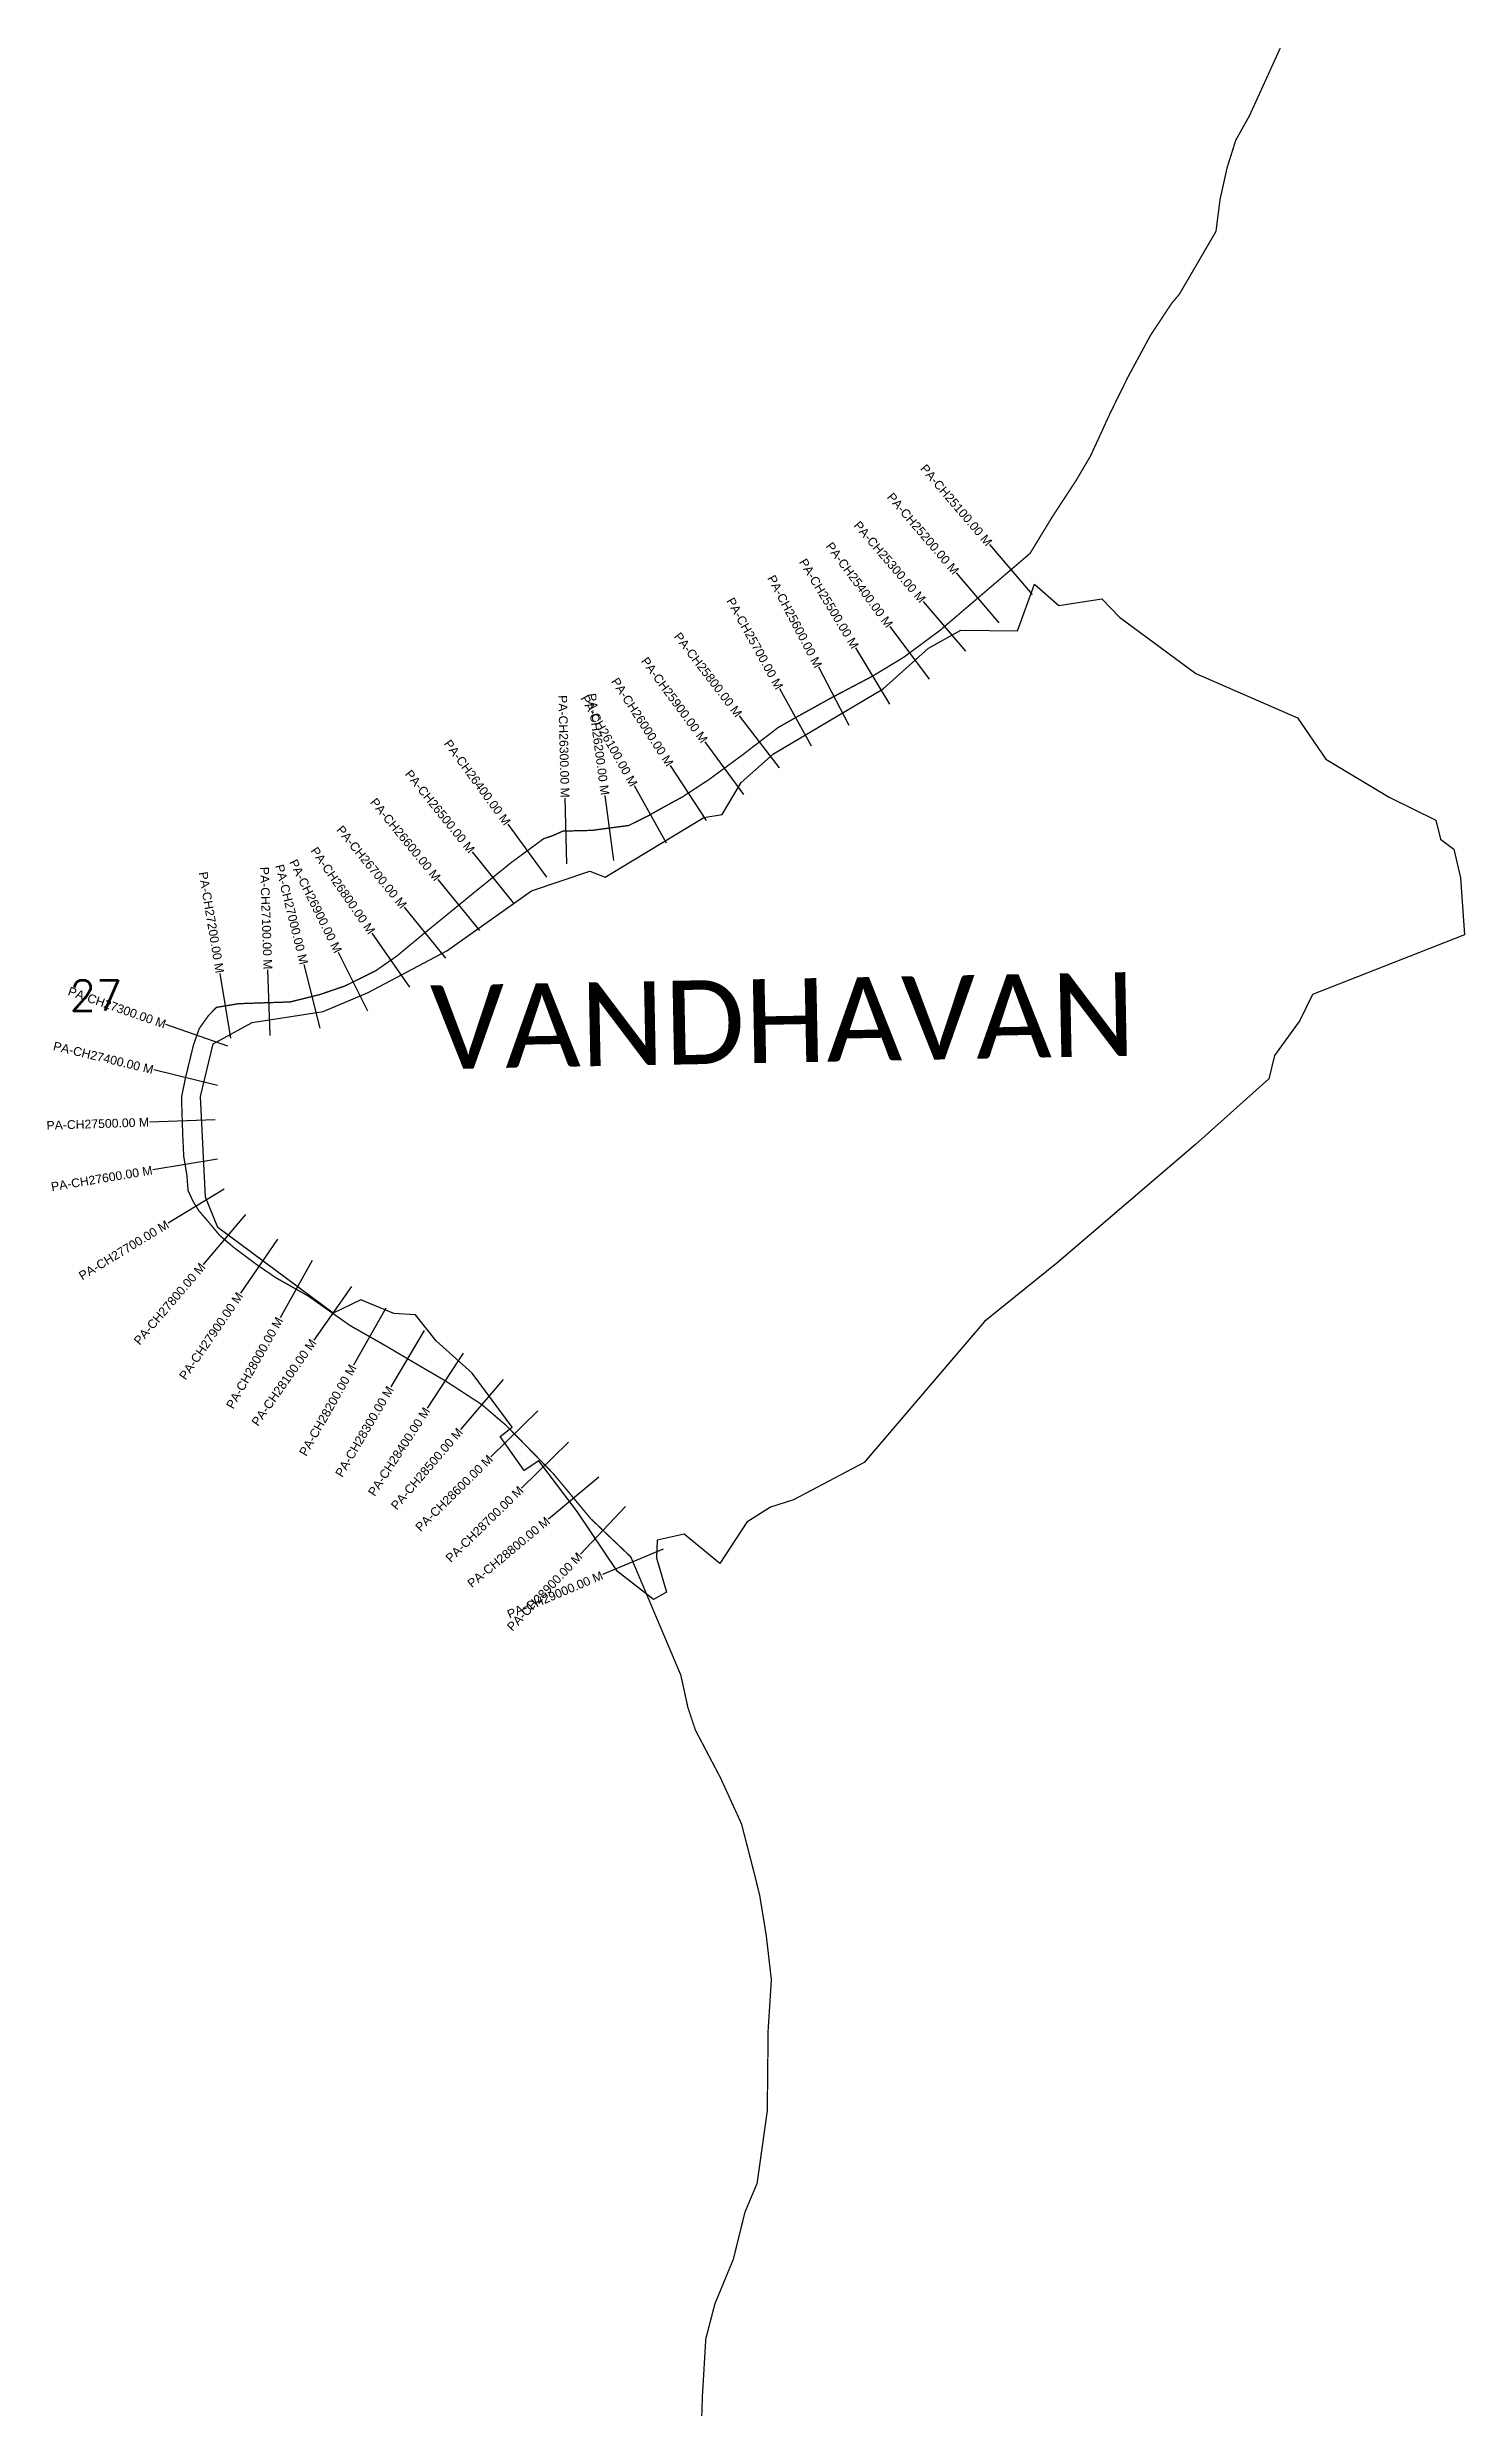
# Model space of a CAD drawing. Header units: metres. Extents: x 255193 to 258432, y 2202732 to 2208145.
import ezdxf
from ezdxf.enums import TextEntityAlignment as Align

# ---------------------------------------------------------------- set-up
doc = ezdxf.new("R2010")
doc.units = ezdxf.units.M
for name, color, linetype in [('CS', 134, 'Continuous'), ('CSMark', 6, 'Continuous'), ('NATURALLY PROTECTED', 3, 'Continuous'), ('village', 3, 'Continuous'), ('VILLAGE NAME', 250, 'Continuous')]:
    doc.layers.add(name, color=color, linetype=linetype)
doc.styles.add('DynamicDimensions', font='arial.ttf')
doc.styles.get("Standard").update_dxf_attribs({"font": 'simplex.shx'})

msp = doc.modelspace()

# ---------------------------------------------------------------- linework, layer by layer
at = {"color": 6, "flags": 128}
msp.add_lwpolyline([(258050.4, 2206612.7), (258114.8, 2206518.3)], dxfattribs=at)
at = {"layer": 'CS'}
for p, q in [((257444.5, 2206894.7), (257347.1, 2207008.8)), ((257368.4, 2206829.8), (257271, 2206943.9)), ((257292.4, 2206764.9), (257195, 2206878.9)), ((257208.7, 2206701.3), (257119.3, 2206821.7)), ((257118.1, 2206644.3), (257040.5, 2206772.6)), ((257025.7, 2206595.5), (256956, 2206728.3)), ((256939.6, 2206548), (256867, 2206679.2)), ((256866, 2206498.5), (256774.8, 2206617.5)), ((256784.9, 2206437.6), (256696, 2206558.4)), ((256699, 2206378.4), (256617.2, 2206504.2)), ((256607.9, 2206326.5), (256534.5, 2206457.4)), ((256379.7, 2206279.3), (256376.1, 2206429.3)), ((256487.4, 2206286.7), (256467.6, 2206435.4)), ((256334.6, 2206249.2), (256245.6, 2206370)), ((256258.1, 2206190), (256164, 2206306.8)), ((256181, 2206127.3), (256086, 2206243.4)), ((256103.4, 2206064), (256008.6, 2206180.2)), ((256020.9, 2205997.8), (255935.4, 2206121)), ((255925, 2205942.4), (255858.4, 2206076.8)), ((255612.1, 2205880.8), (255587.3, 2206028.8)), ((255701.8, 2205887.2), (255696.8, 2206037.1)), ((255815.8, 2205903.5), (255779.6, 2206049)), ((255605.1, 2205862.7), (255463.4, 2205912.1)), ((255581.4, 2205773.2), (255435.6, 2205808.5)), ((255575.9, 2205694.3), (255426, 2205689.4)), ((255581.4, 2205604.4), (255433.5, 2205579.9)), ((255596.6, 2205536), (255468.4, 2205458.1)), ((255645.8, 2205478.3), (255548.6, 2205364.1)), ((255718.7, 2205421.9), (255633.8, 2205298.3)), ((255798.1, 2205372.9), (255724.4, 2205242.2)), ((255887.8, 2205313.9), (255801.5, 2205191.2)), ((255966.1, 2205264.3), (255892, 2205133.9)), ((256053.6, 2205213.5), (255977.4, 2205084.3)), ((256142.7, 2205161.3), (256060.9, 2205035.5)), ((256234.4, 2205100.9), (256136.9, 2204986.9)), ((256313.5, 2205029.7), (256206.5, 2204924.5)), ((256383.7, 2204958.1), (256276.3, 2204853.3)), ((256453.2, 2204878.2), (256337.8, 2204782.3)), ((256514.4, 2204810.7), (256411, 2204702.1)), ((256600.1, 2204713.8), (256461.9, 2204655.4))]:
    msp.add_line(p, q, dxfattribs=at)
at = {"layer": 'NATURALLY PROTECTED', "const_width": 3, "flags": 128}
msp.add_lwpolyline([(258010.8, 2208143.1), (257940.2, 2207988.2), (257909, 2207932.4), (257889.4, 2207870.3), (257873.1, 2207797), (257863.8, 2207724.2), (257780.2, 2207580.8), (257762.2, 2207559.5), (257713.9, 2207486.3), (257662.1, 2207390.5), (257623.3, 2207311.7), (257577.2, 2207211.5), (257545, 2207156.6), (257489.7, 2207072.1), (257438.7, 2206988.4), (257367.4, 2206927.5), (257233.6, 2206813.2), (257150.6, 2206751.6), (257078.3, 2206707.8), (256986.9, 2206659.8), (256900.1, 2206611.8), (256862.9, 2206590.6), (256781.1, 2206527.8), (256704, 2206471.2), (256644.2, 2206432.2), (256597.1, 2206406.5), (256567.6, 2206389.9), (256521.4, 2206366.9), (256437.3, 2206355.7), (256371.1, 2206354.1), (256349, 2206344.2), (256326.8, 2206336.6), (256253.1, 2206282.3), (256175.1, 2206219.4), (256116, 2206171.1), (256044, 2206112.3), (255990.9, 2206068.2), (255943, 2206035), (255873, 2206000.3), (255815.3, 2205980.6), (255747.4, 2205963.8), (255629.6, 2205959.8), (255579.1, 2205951.4), (255561, 2205932.8), (255539.6, 2205902.7), (255526.4, 2205864.9), (255508.1, 2205789.4), (255499.2, 2205746), (255502, 2205659.8), (255504.3, 2205611.3), (255511.6, 2205567), (255514.2, 2205533), (255525.5, 2205508.5), (255538.5, 2205487.1), (255555, 2205468.1), (255586.5, 2205430.4), (255617.8, 2205403.7), (255670.1, 2205364.4), (255714.5, 2205333.9), (255787.7, 2205292.6), (255884.9, 2205224.2), (255963.2, 2205179.7), (256051, 2205128), (256101.5, 2205098.6), (256185.5, 2205044), (256240.9, 2204996.6), (256297, 2204939.5), (256348.6, 2204886.6), (256434.9, 2204782.9), (256526.2, 2204695.9), (256640.5, 2204425.9), (256656.8, 2204351.5), (256673.9, 2204300.1), (256731.3, 2204191), (256779.3, 2204085.9), (256808.8, 2203971.4), (256821, 2203921.8), (256835.8, 2203831.2), (256847.5, 2203729.9), (256840.1, 2203614.3), (256838.2, 2203430.3), (256814.9, 2203264.6), (256787.2, 2203199), (256760.7, 2203091.6), (256718.4, 2202989.3), (256697.6, 2202909.2), (256689.8, 2202777.5), (256688.4, 2202733.2)], dxfattribs=at)
at = {"layer": 'village', "color": 6}
for points in [[(256255, 2204992.4, 0), (256163.5, 2205115.6, 0), (256081.2, 2205189.4, 0), (256034.4, 2205248.8, 0), (255984.5, 2205251.9, 0), (255909.5, 2205283.2, 0), (255845.9, 2205252.4, 0), (255582.4, 2205448.7, 0), (255554.1, 2205517.6, 0), (255542.7, 2205747.7, 0), (255571.5, 2205867.7, 0), (255660.8, 2205917.1, 0), (255823.2, 2205941.6, 0), (255925.9, 2205985.6, 0), (256106, 2206080.2, 0), (256299.6, 2206217.3, 0), (256432.5, 2206262.4, 0), (256468, 2206248.7, 0), (256693.2, 2206385.5, 0), (256735.4, 2206392.1, 0), (256778.6, 2206465.1, 0), (256852.1, 2206530.8, 0), (257103, 2206678.9, 0), (257206.6, 2206772.3, 0), (257280.5, 2206813.1, 0), (257410.3, 2206811.6, 0), (257449.3, 2206918.1, 0), (257504.9, 2206869.4, 0), (257602.7, 2206884.6, 0), (257643.5, 2206842.9, 0), (257817.6, 2206714.3, 0), (258050.4, 2206612.7, 0)], [(258114.8, 2206518.3, 0), (258259.6, 2206431.4, 0), (258366.1, 2206379.1, 0), (258377.4, 2206335.9, 0), (258407.5, 2206312.9, 0), (258422.6, 2206247.2, 0), (258432.2, 2206117.4, 0), (258084.5, 2205980.5, 0), (258055.4, 2205921, 0), (257997.5, 2205841.2, 0), (257984.3, 2205787.9, 0), (257816.7, 2205638.2, 0), (257499.7, 2205367.3, 0), (257334.9, 2205233.7, 0), (257059.5, 2204911.9, 0), (256897.9, 2204826.3, 0), (256845.5, 2204809.2, 0), (256791.6, 2204775.1, 0), (256730, 2204681, 0), (256648.2, 2204747.9, 0), (256586.6, 2204734.5, 0), (256584.8, 2204694.1, 0), (256607.6, 2204615.1, 0), (256578.4, 2204598.5, 0), (256496, 2204662.3, 0), (256403.7, 2204799.6, 0), (256315.8, 2204915.4, 0), (256282.1, 2204893.6, 0), (256227.4, 2204971.3, 0), (256255, 2204992.4, 0)]]:
    msp.add_polyline3d(points, dxfattribs=at)

# ---------------------------------------------------------------- texts
at = {"insert": (255243.2, 2206013.8), "char_height": 70, "attachment_point": 1}
msp.add_mtext_dynamic_manual_height_columns('27', width=95.172, gutter_width=1, heights=[0], dxfattribs=at)
at = {"layer": 'CSMark', "style": 'DynamicDimensions'}
for s, rotation, p in [('PA-CH25100.00 M', 310.4933, (257346.4, 2207009.6)), ('PA-CH25200.00 M', 310.4933, (257270.4, 2206944.6)), ('PA-CH25300.00 M', 310.4933, (257194.3, 2206879.7)), ('PA-CH25400.00 M', 306.6238, (257118.7, 2206822.5)), ('PA-CH25600.00 M', 297.6971, (256955.5, 2206729.2)), ('PA-CH25500.00 M', 301.1664, (257040, 2206773.5)), ('PA-CH25700.00 M', 298.9637, (256866.5, 2206680.1)), ('PA-CH25800.00 M', 307.4722, (256774.2, 2206618.3)), ('PA-CH25900.00 M', 306.3425, (256695.4, 2206559.2)), ('PA-CH26300.00 M', 271.3643, (256376.1, 2206430.3)), ('PA-CH26100.00 M', 299.2901, (256534, 2206458.2)), ('PA-CH26200.00 M', 277.5968, (256467.5, 2206436.4)), ('PA-CH26000.00 M', 303.0456, (256616.7, 2206505)), ('PA-CH26400.00 M', 306.3852, (256245.1, 2206370.8)), ('PA-CH26500.00 M', 308.8664, (256163.4, 2206307.6)), ('PA-CH26600.00 M', 309.3026, (256085.3, 2206244.2)), ('PA-CH26700.00 M', 309.2147, (256008, 2206181)), ('PA-CH26900.00 M', 296.362, (255858, 2206077.7)), ('PA-CH26800.00 M', 304.7262, (255934.9, 2206121.9)), ('PA-CH27200.00 M', 279.5034, (255587.2, 2206029.8)), ('PA-CH27100.00 M', 271.9216, (255696.7, 2206038.1)), ('PA-CH27000.00 M', 283.9501, (255779.4, 2206050)), ('PA-CH27300.00 M', 340.7846, (255462.5, 2205912.4)), ('PA-CH27400.00 M', 346.3741, (255434.6, 2205808.7)), ('PA-CH27500.00 M', 1.866, (255425, 2205689.3)), ('PA-CH27600.00 M', 9.4284, (255432.5, 2205579.7)), ('PA-CH27700.00 M', 31.2799, (255467.5, 2205457.6)), ('PA-CH27800.00 M', 49.587, (255547.9, 2205363.4)), ('PA-CH27900.00 M', 55.5366, (255633.3, 2205297.4)), ('PA-CH28000.00 M', 60.5902, (255723.9, 2205241.3)), ('PA-CH28100.00 M', 54.8663, (255800.9, 2205190.4)), ('PA-CH28200.00 M', 60.3836, (255891.5, 2205133.1)), ('PA-CH28300.00 M', 59.5068, (255976.9, 2205083.4)), ('PA-CH28400.00 M', 56.9738, (256060.4, 2205034.7)), ('PA-CH28500.00 M', 49.4166, (256136.2, 2204986.2)), ('PA-CH28600.00 M', 44.5196, (256205.8, 2204923.8)), ('PA-CH28700.00 M', 44.3022, (256275.6, 2204852.6)), ('PA-CH28800.00 M', 39.7376, (256337, 2204781.6)), ('PA-CH28900.00 M', 46.4028, (256410.3, 2204701.3)), ('PA-CH29000.00 M', 22.9423, (256461, 2204655))]:
    msp.add_text(s, height=20, rotation=rotation, dxfattribs=at).set_placement(p, align=Align.MIDDLE_RIGHT)
at = {"layer": 'VILLAGE NAME', "insert": (256066.8, 2206001.3), "char_height": 191.456, "attachment_point": 1, "rotation": 1.1028}
msp.add_mtext_dynamic_manual_height_columns('{\\fCalibri|b0|i0|c0|p34;VANDHAVAN}', width=1279.793, gutter_width=957.3, heights=[0], dxfattribs=at)

doc.saveas('drawing.dxf')
